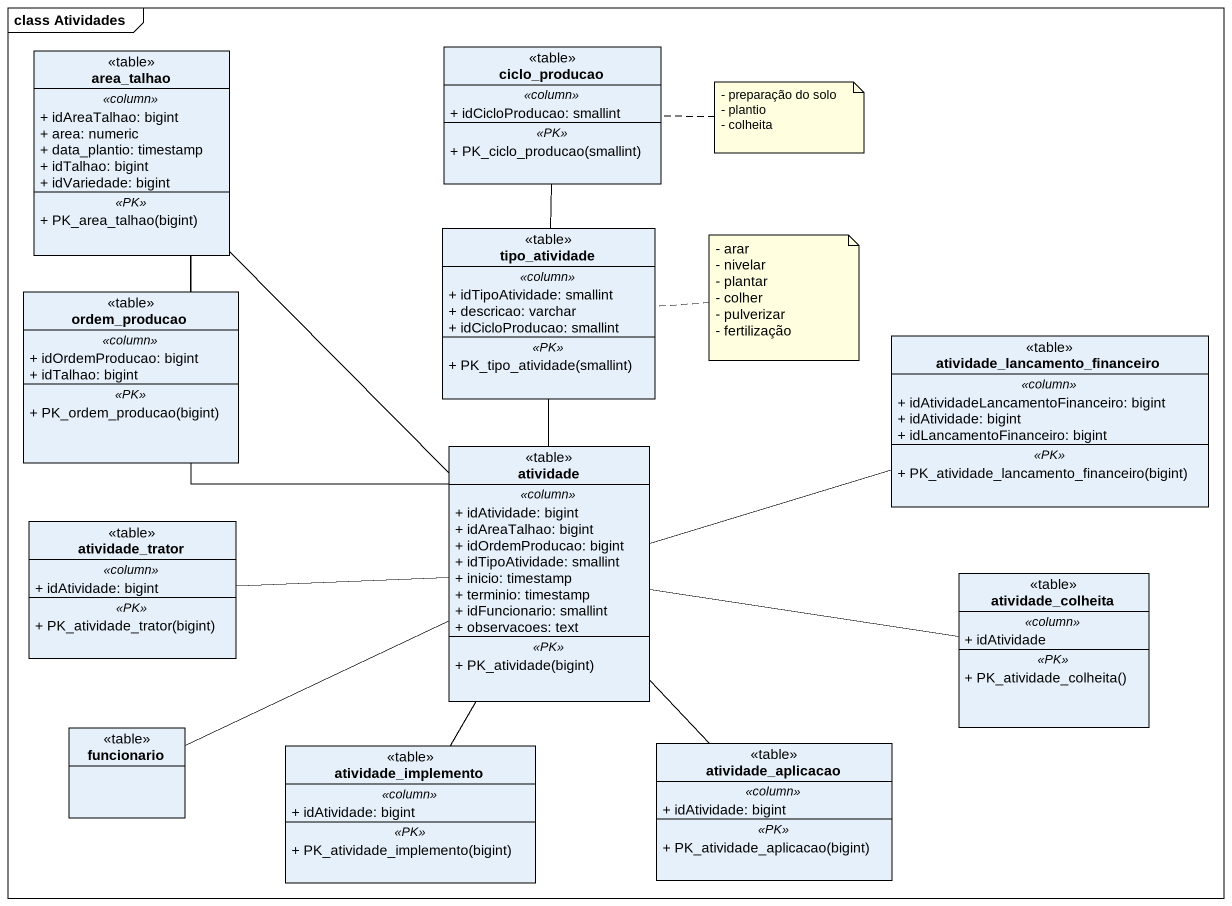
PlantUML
@startuml
mainframe class Atividades
hide circle
hide empty members
skinparam classAttributeIconSize 0
class area_talhao <<table>> {
  .. <<column>> ..
  + idAreaTalhao: bigint
  + area: numeric
  + data_plantio: timestamp
  + idTalhao: bigint
  + idVariedade: bigint
  .. <<PK>> ..
  + PK_area_talhao(bigint)
}
class ciclo_producao <<table>> {
  .. <<column>> ..
  + idCicloProducao: smallint
  .. <<PK>> ..
  + PK_ciclo_producao(smallint)
}
class tipo_atividade <<table>> {
  .. <<column>> ..
  + idTipoAtividade: smallint
  + descricao: varchar
  + idCicloProducao: smallint
  .. <<PK>> ..
  + PK_tipo_atividade(smallint)
}
class ordem_producao <<table>> {
  .. <<column>> ..
  + idOrdemProducao: bigint
  + idTalhao: bigint
  .. <<PK>> ..
  + PK_ordem_producao(bigint)
}
class "atividade_lancamento_financeiro" as atividade_lancamento <<table>> {
  .. <<column>> ..
  + idAtividadeLancamentoFinanceiro: bigint
  + idAtividade: bigint
  + idLancamentoFinanceiro: bigint
  .. <<PK>> ..
  + PK_atividade_lancamento_financeiro(bigint)
}
class atividade <<table>> {
  .. <<column>> ..
  + idAtividade: bigint
  + idAreaTalhao: bigint
  + idOrdemProducao: bigint
  + idTipoAtividade: smallint
  + inicio: timestamp
  + terminio: timestamp
  + idFuncionario: smallint
  + observacoes: text
  .. <<PK>> ..
  + PK_atividade(bigint)
}
class atividade_trator <<table>> {
  .. <<column>> ..
  + idAtividade: bigint
  .. <<PK>> ..
  + PK_atividade_trator(bigint)
}
class atividade_colheita <<table>> {
  .. <<column>> ..
  + idAtividade
  .. <<PK>> ..
  + PK_atividade_colheita()
}
class funcionario <<table>>
class atividade_implemento <<table>> {
  .. <<column>> ..
  + idAtividade: bigint
  .. <<PK>> ..
  + PK_atividade_implemento(bigint)
}
class atividade_aplicacao <<table>> {
  .. <<column>> ..
  + idAtividade: bigint
  .. <<PK>> ..
  + PK_atividade_aplicacao(bigint)
}
ciclo_producao -- tipo_atividade
ordem_producao -right- atividade
atividade -up- area_talhao
atividade -up- tipo_atividade
atividade -right- atividade_lancamento
atividade -left- atividade_trator
atividade -right- atividade_colheita
atividade -left- funcionario
atividade -- atividade_implemento
atividade -- atividade_aplicacao
note right of ciclo_producao
  - preparação do solo
  - plantio
  - colheita
end note
note right of tipo_atividade
  - arar
  - nivelar
  - plantar
  - colher
  - pulverizar
  - fertilização
end note
@enduml
